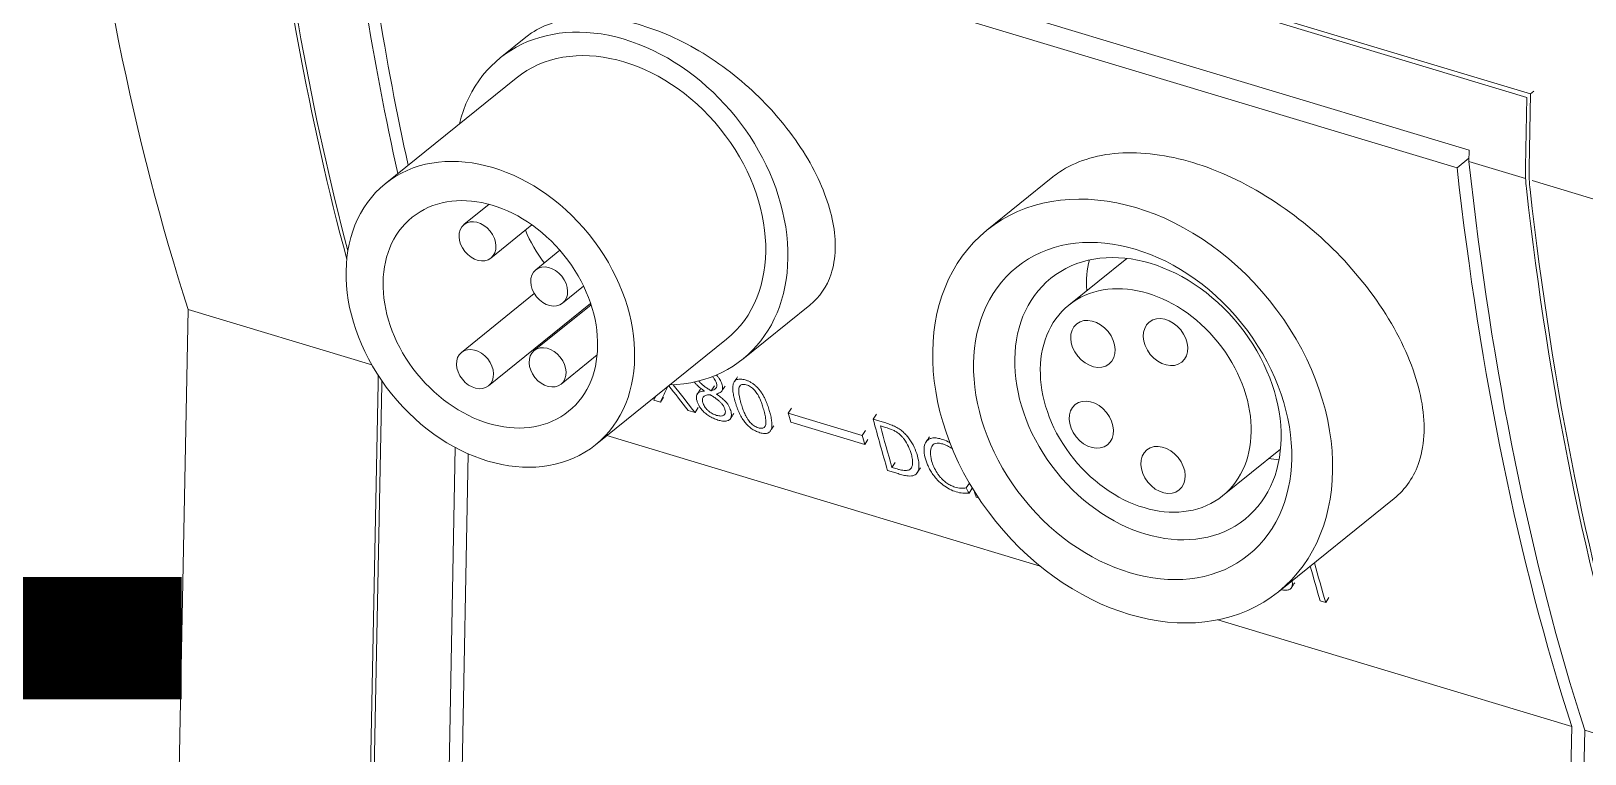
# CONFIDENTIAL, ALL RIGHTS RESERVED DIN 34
# Model space of a CAD drawing. Header units: inches. Extents: x 67578 to 72421, y -34894 to -31675.
# Drawn here: x 69205.9 to 69262.1, y -33911.5 to -33885.3 of the extents above; entities that cross this region are included whole.
import ezdxf

# ---------------------------------------------------------------- set-up
doc = ezdxf.new("R2010")
doc.units = ezdxf.units.IN
doc.header["$MEASUREMENT"] = 0
doc.linetypes.add('ACAD_ISO03W100', pattern=[30, 12, -18])
doc.layers.add('SI-TOPOLOGY-Ethernet', color=7, linetype='Continuous', lineweight=13, true_color=0x3cf000)

# ---------------------------------------------------------------- blocks, each defined once
blk = doc.blocks.new('A$C24EF5112')
at = {"color": 0, "linetype": 'Continuous', "lineweight": 0, "extrusion": (1.17636e-17, 0.017452, 0.999848)}
for p, q in [((-224.177, 93.843), (-153.278, 72.485)), ((-223.306, 92.23), (-154.033, 71.363)), ((-169.315, 81.718), (-149.648, 75.793)), ((-149.41, 76.007), (-169.309, 82.001)), ((-212.55, 79.572), (-214.169, 78.267)), ((-221.389, 70.364), (-213.152, 77.006)), ((-149.205, 76.173), (-149.41, 76.007)), ((-149.648, 75.793), (-149.733, 71.435)), ((-149.41, 76.007), (-149.501, 71.365)), ((-153.278, 72.485), (-153.291, 71.767)), ((-153.288, 71.965), (-154.033, 71.363)), ((-153.291, 71.767), (-149.724, 70.692)), ((-179.438, 70.793), (-183.58, 67.452)), ((-149.313, 70.568), (-136.671, 66.76)), ((-216.436, 67.803), (-214.859, 69.075)), ((-214.741, 65.702), (-212.164, 67.78)), ((-211.932, 64.962), (-210.413, 66.187)), ((-174.788, 65.679), (-178.426, 62.746)), ((-210.237, 62.861), (-208.918, 63.924)), ((-216.592, 59.776), (-212.017, 63.465)), ((-214.897, 57.674), (-208.479, 62.85)), ((-212.03, 59.886), (-208.452, 62.771)), ((-194.701, 62.75), (-198.916, 59.351)), ((-233.767, 62.469), (-234.546, 22.378)), ((-233.767, 62.469), (-222.236, 58.996)), ((-208.169, 53.97), (-199.933, 60.612)), ((-210.335, 57.784), (-208.068, 59.613)), ((-221.833, 57.845), (-222.369, 30.216)), ((-221.6, 57.775), (-222.131, 30.429)), ((-200.906, 57.366), (-200.7, 57.676)), ((-204.509, 56.78), (-204.094, 56.655)), ((-204.094, 56.655), (-203.891, 56.966)), ((-200.906, 57.366), (-200.871, 57.375)), ((-202.356, 56.131), (-201.919, 56)), ((-201.919, 56), (-201.716, 56.31)), ((-196.065, 55.964), (-195.859, 56.273)), ((-191.416, 54.563), (-196.065, 55.964)), ((-190.723, 55.578), (-190.515, 55.887)), ((-191.257, 53.994), (-195.906, 55.395)), ((-191.416, 54.563), (-191.21, 54.873)), ((-190.016, 55.365), (-190.723, 55.578)), ((-190.008, 55.079), (-190.274, 55.159)), ((-217.846, 9.371), (-216.983, 53.805)), ((-207.458, 54.544), (-180.224, 46.34)), ((-191.257, 53.994), (-191.052, 54.304)), ((-217.039, 8.834), (-216.172, 53.409)), ((-189.543, 52.55), (-189.34, 52.86)), ((-165.127, 53.699), (-168.765, 50.766)), ((-189.82, 52.355), (-189.162, 52.157)), ((-189.543, 52.55), (-189.224, 52.454)), ((-184.878, 51.258), (-184.678, 51.563)), ((-184.701, 50.934), (-184.498, 51.245)), ((-184.355, 51.003), (-184.348, 51.014)), ((-184.261, 50.68), (-184.102, 50.633)), ((-157.997, 50.587), (-165.258, 44.731)), ((-162.64, 44.167), (-162.287, 44.061)), ((-162.287, 44.061), (-162.084, 44.372)), ((-169.059, 42.977), (-146.827, 36.28)), ((-147.766, -12.033), (-146.827, 36.28)), ((-146.947, -11.986), (-146.014, 36.035)), ((-146.014, 36.035), (-142.545, 34.99))]:
    blk.add_line(p, q, dxfattribs=at)
at = {"color": 0, "linetype": 'Continuous', "lineweight": 0}
for centre, major_axis, ratio, start_param, end_param in [((-132.696, 222.568), (62.3, 206.82), 0.437606, 2.340584, 2.576724), ((-120.742, 218.984), (-62.3, -206.82), 0.437606, 5.486055, 5.669335), ((-120.509, 218.914), (-62.3, -206.82), 0.437606, 5.486055, 5.665071), ((-115.843, 217.491), (62.3, 206.82), 0.437606, 2.340584, 2.480333), ((-115.029, 217.246), (-62.3, -206.82), 0.437606, 5.486055, 5.616789), ((-206.543, 68.809), (-7.627, 9.458), 0.75727, 2.619278, 6.8055), ((-206.543, 68.809), (-6.61, 8.197), 0.75727, 3.141593, 6.283185), ((-45.757, 196.379), (62.3, 206.82), 0.437606, 2.344463, 2.576724), ((-44.943, 196.134), (62.3, 206.82), 0.437606, 2.340584, 2.576724), ((-145.615, 74.756), (-2.336, -7.756), 0.437606, 5.281852, 5.486055), ((-145.383, 74.686), (-2.336, -7.756), 0.437606, 5.281852, 5.486055), ((-41.399, 195.083), (-62.3, -206.82), 0.437606, 5.486055, 5.712876), ((-41.166, 195.013), (-62.3, -206.82), 0.437606, 5.486055, 5.712876), ((-206.543, 68.809), (-4.915, 6.095), 0.75727, 1.214979, 1.521146), ((-206.543, 68.809), (-4.915, 6.095), 0.75727, 2.023291, 2.034345), ((-224.578, 55.631), (1.558, 5.171), 0.437606, 5.281852, 5.389822), ((-224.345, 55.561), (1.558, 5.171), 0.437606, 5.281852, 5.326167), ((-37.751, 219.4), (-173.219, -201.204), 0.153721, 5.76638, 5.774381), ((-114.114, 240.494), (-57.754, 255.41), 0.61219, 2.221311, 2.229881), ((-113.464, 241.145), (-60.184, 256.466), 0.613698, 2.214177, 2.223729), ((-39.088, 219.288), (-171.824, -201.059), 0.156699, 5.772801, 5.774658), ((-93.068, 210.876), (-62.456, -207.337), 0.437606, 5.677628, 5.681685), ((-87.362, 209.157), (-62.456, -207.337), 0.437606, 5.668187, 5.69118), ((-86.996, 209.047), (-62.456, -207.337), 0.437606, 5.670368, 5.68898), ((-191.123, 55.16), (1.828, -0.4), 0.105465, 0.462592, 0.938503), ((-88.419, 209.475), (-62.456, -207.337), 0.437606, 5.677628, 5.681685), ((-81.802, 207.482), (-62.456, -207.337), 0.437606, 5.688849, 5.69118), ((-60.181, 200.969), (-62.456, -207.337), 0.437606, 5.675585, 5.69118), ((-59.829, 200.863), (-62.456, -207.337), 0.437606, 5.673318, 5.69118)]:
    blk.add_ellipse(centre, major_axis=major_axis, ratio=ratio, start_param=start_param, end_param=end_param, dxfattribs=at)
for centre, major_axis in [((-214.779, 62.167), (-6.61, 8.197)), ((-174.419, 56.092), (9.161, -11.36)), ((-214.779, 62.167), (-4.915, 6.095)), ((-215.588, 66.753), (-0.847, 1.051)), ((-174.419, 56.092), (7.288, -9.038)), ((-173.458, 56.866), (6.101, -7.566)), ((-211.084, 63.912), (-0.847, 1.051)), ((-173.596, 56.756), (-4.83, 5.99)), ((-176.917, 60.309), (1.017, -1.261)), ((-172.355, 60.419), (1.017, -1.261)), ((-215.744, 58.725), (-0.847, 1.051)), ((-211.183, 58.835), (-0.847, 1.051)), ((-177.016, 55.233), (1.017, -1.261)), ((-172.511, 52.392), (1.017, -1.261)), ((-198.872, 23.222), (7.288, -9.037))]:
    blk.add_ellipse(centre, major_axis=major_axis, ratio=0.75727, dxfattribs=at)
for points, knots in [([(-193.255, 67.938), (-193.471, 69.071), (-193.953, 70.374), (-195.424, 72.982), (-196.415, 74.286), (-198.547, 76.493), (-199.816, 77.55), (-202.511, 79.262), (-203.938, 79.916), (-206.558, 80.705), (-207.919, 80.891), (-210.339, 80.72), (-211.397, 80.363), (-212.313, 79.755), (-212.434, 79.666), (-212.55, 79.572)], [0.697487, 0.697487, 0.697487, 0.697487, 0.874351, 0.874351, 1.051215, 1.051215, 1.220233, 1.220233, 1.38925, 1.38925, 1.558268, 1.558268, 1.727286, 1.727286, 1.753875, 1.753875, 1.753875, 1.753875]), ([(-156.282, 56.8), (-156.541, 58.16), (-157.117, 59.726), (-158.874, 62.865), (-160.057, 64.436), (-162.607, 67.098), (-164.125, 68.373), (-167.356, 70.438), (-169.068, 71.226), (-172.214, 72.174), (-173.852, 72.395), (-176.768, 72.182), (-178.046, 71.749), (-179.153, 71.012), (-179.297, 70.905), (-179.437, 70.792)], [0.838606, 0.838606, 0.838606, 0.838606, 1.050768, 1.050768, 1.262929, 1.262929, 1.465936, 1.465936, 1.668942, 1.668942, 1.871949, 1.871949, 2.074955, 2.074955, 2.106664, 2.106664, 2.106664, 2.106664]), ([(-194.702, 62.75), (-194.096, 63.242), (-193.63, 63.907), (-193.058, 65.652), (-193.036, 66.788), (-193.255, 67.938)], [3.1457235, 3.1457235, 3.1457235, 3.1457235, 3.2965498, 3.2965498, 3.4759877, 3.4759877, 3.4759877, 3.4759877]), ([(-201.804, 57.728), (-201.854, 57.78), (-201.898, 57.832), (-201.936, 57.883), (-201.944, 57.894), (-201.952, 57.905), (-201.96, 57.916)], [0, 0, 0, 0, 0.25, 0.25, 0.25, 0.3040792, 0.3040792, 0.3040792, 0.3040792]), ([(-201.313, 57.339), (-201.36, 57.371), (-201.406, 57.402), (-201.45, 57.433), (-201.494, 57.465), (-201.536, 57.496), (-201.576, 57.527), (-201.617, 57.559), (-201.657, 57.592), (-201.695, 57.625), (-201.734, 57.659), (-201.77, 57.693), (-201.804, 57.728)], [0, 0, 0, 0, 0.25, 0.25, 0.25, 0.5, 0.5, 0.5, 0.75, 0.75, 0.75, 1, 1, 1, 1]), ([(-201.598, 57.877), (-201.559, 57.834), (-201.512, 57.791), (-201.461, 57.748), (-201.41, 57.706), (-201.354, 57.663), (-201.296, 57.621), (-201.237, 57.579), (-201.175, 57.537), (-201.11, 57.495), (-201.045, 57.452), (-200.977, 57.41), (-200.906, 57.366)], [0, 0, 0, 0, 0.25, 0.25, 0.25, 0.5, 0.5, 0.5, 0.75, 0.75, 0.75, 1, 1, 1, 1]), ([(-200.578, 57.839), (-200.591, 57.885), (-200.607, 57.931), (-200.629, 57.979), (-200.651, 58.026), (-200.679, 58.074), (-200.714, 58.122), (-200.746, 58.166), (-200.784, 58.209), (-200.829, 58.252)], [0, 0, 0, 0, 0.3333333, 0.3333333, 0.3333333, 0.6666667, 0.6666667, 0.6666667, 0.9722915, 0.9722915, 0.9722915, 0.9722915]), ([(-200.623, 57.498), (-200.584, 57.54), (-200.564, 57.591), (-200.557, 57.648), (-200.551, 57.705), (-200.559, 57.769), (-200.578, 57.839)], [0, 0, 0, 0, 0.5, 0.5, 0.5, 1, 1, 1, 1]), ([(-200.581, 58.353), (-200.555, 58.327), (-200.531, 58.302), (-200.508, 58.276), (-200.469, 58.231), (-200.433, 58.185), (-200.402, 58.139), (-200.37, 58.094), (-200.343, 58.049), (-200.32, 58.005), (-200.296, 57.96), (-200.276, 57.916), (-200.259, 57.872), (-200.242, 57.828), (-200.227, 57.784), (-200.215, 57.74)], [0.0848445, 0.0848445, 0.0848445, 0.0848445, 0.2, 0.2, 0.2, 0.4, 0.4, 0.4, 0.6, 0.6, 0.6, 0.8, 0.8, 0.8, 1, 1, 1, 1]), ([(-200.215, 57.74), (-200.185, 57.63), (-200.176, 57.534), (-200.194, 57.451), (-200.212, 57.369), (-200.257, 57.3), (-200.334, 57.251)], [0, 0, 0, 0, 0.5, 0.5, 0.5, 1, 1, 1, 1]), ([(-199.407, 56.713), (-199.426, 56.777), (-199.442, 56.839), (-199.456, 56.899), (-199.471, 56.958), (-199.483, 57.014), (-199.494, 57.068), (-199.505, 57.122), (-199.514, 57.175), (-199.522, 57.226), (-199.53, 57.277), (-199.536, 57.327), (-199.541, 57.376), (-199.545, 57.425), (-199.548, 57.474), (-199.548, 57.521), (-199.549, 57.568), (-199.547, 57.615), (-199.542, 57.66), (-199.537, 57.705), (-199.529, 57.748), (-199.517, 57.79)], [0, 0, 0, 0, 0.142857, 0.142857, 0.142857, 0.285714, 0.285714, 0.285714, 0.428571, 0.428571, 0.428571, 0.571429, 0.571429, 0.571429, 0.714286, 0.714286, 0.714286, 0.857143, 0.857143, 0.857143, 1, 1, 1, 1]), ([(-199.517, 57.79), (-199.499, 57.853), (-199.473, 57.908), (-199.435, 57.955), (-199.396, 58.003), (-199.346, 58.041), (-199.282, 58.066), (-199.218, 58.09), (-199.14, 58.101), (-199.053, 58.097), (-198.965, 58.092), (-198.867, 58.073), (-198.758, 58.041)], [0, 0, 0, 0, 0.25, 0.25, 0.25, 0.5, 0.5, 0.5, 0.75, 0.75, 0.75, 1, 1, 1, 1]), ([(-199.059, 57.706), (-199.094, 57.679), (-199.117, 57.643), (-199.135, 57.6), (-199.152, 57.556), (-199.162, 57.507), (-199.167, 57.452), (-199.172, 57.397), (-199.172, 57.337), (-199.168, 57.273), (-199.164, 57.209), (-199.155, 57.14), (-199.144, 57.068), (-199.132, 56.996), (-199.117, 56.92), (-199.099, 56.841), (-199.08, 56.763), (-199.059, 56.681), (-199.036, 56.597)], [0, 0, 0, 0, 0.166667, 0.166667, 0.166667, 0.333333, 0.333333, 0.333333, 0.5, 0.5, 0.5, 0.666667, 0.666667, 0.666667, 0.833333, 0.833333, 0.833333, 1, 1, 1, 1]), ([(-198.701, 57.739), (-198.755, 57.756), (-198.804, 57.764), (-198.849, 57.766), (-198.893, 57.768), (-198.933, 57.763), (-198.968, 57.752), (-199.003, 57.742), (-199.033, 57.726), (-199.059, 57.706)], [0, 0, 0, 0, 0.333333, 0.333333, 0.333333, 0.666667, 0.666667, 0.666667, 1, 1, 1, 1]), ([(-198.758, 58.041), (-198.699, 58.023), (-198.641, 58.002), (-198.583, 57.977), (-198.524, 57.952), (-198.466, 57.923), (-198.409, 57.891), (-198.353, 57.858), (-198.299, 57.823), (-198.246, 57.784), (-198.193, 57.745), (-198.141, 57.702), (-198.09, 57.655), (-198.039, 57.608), (-197.989, 57.557), (-197.941, 57.502), (-197.893, 57.448), (-197.847, 57.39), (-197.803, 57.328), (-197.758, 57.267), (-197.715, 57.202), (-197.675, 57.135), (-197.635, 57.068), (-197.597, 56.999), (-197.562, 56.931), (-197.528, 56.863), (-197.497, 56.796), (-197.468, 56.731), (-197.44, 56.667), (-197.415, 56.604), (-197.392, 56.544), (-197.369, 56.485), (-197.348, 56.427), (-197.329, 56.371), (-197.31, 56.316), (-197.293, 56.262), (-197.277, 56.209), (-197.261, 56.157), (-197.246, 56.105), (-197.232, 56.055)], [0, 0, 0, 0, 0.076923, 0.076923, 0.076923, 0.153846, 0.153846, 0.153846, 0.230769, 0.230769, 0.230769, 0.307692, 0.307692, 0.307692, 0.384615, 0.384615, 0.384615, 0.461538, 0.461538, 0.461538, 0.538462, 0.538462, 0.538462, 0.615385, 0.615385, 0.615385, 0.692308, 0.692308, 0.692308, 0.769231, 0.769231, 0.769231, 0.846154, 0.846154, 0.846154, 0.923077, 0.923077, 0.923077, 1, 1, 1, 1]), ([(-198.029, 57.201), (-198.082, 57.28), (-198.138, 57.353), (-198.206, 57.424), (-198.273, 57.494), (-198.35, 57.561), (-198.434, 57.615), (-198.517, 57.669), (-198.606, 57.711), (-198.701, 57.739)], [0, 0, 0, 0, 0.333333, 0.333333, 0.333333, 0.666667, 0.666667, 0.666667, 1, 1, 1, 1]), ([(-201.793, 56.713), (-201.83, 56.84), (-201.843, 56.95), (-201.823, 57.045), (-201.803, 57.139), (-201.749, 57.218), (-201.664, 57.268), (-201.578, 57.318), (-201.461, 57.339), (-201.313, 57.339)], [0, 0, 0, 0, 0.333333, 0.333333, 0.333333, 0.666667, 0.666667, 0.666667, 1, 1, 1, 1]), ([(-201.308, 55.981), (-201.38, 56.044), (-201.442, 56.107), (-201.496, 56.171), (-201.55, 56.234), (-201.596, 56.297), (-201.635, 56.359), (-201.674, 56.421), (-201.705, 56.481), (-201.731, 56.54), (-201.757, 56.599), (-201.777, 56.656), (-201.793, 56.713)], [0, 0, 0, 0, 0.25, 0.25, 0.25, 0.5, 0.5, 0.5, 0.75, 0.75, 0.75, 1, 1, 1, 1]), ([(-200.956, 57.113), (-201.047, 57.113), (-201.128, 57.105), (-201.199, 57.086), (-201.27, 57.067), (-201.331, 57.038), (-201.374, 56.995), (-201.417, 56.953), (-201.442, 56.899), (-201.451, 56.836), (-201.459, 56.772), (-201.451, 56.7), (-201.428, 56.617)], [0, 0, 0, 0, 0.25, 0.25, 0.25, 0.5, 0.5, 0.5, 0.75, 0.75, 0.75, 1, 1, 1, 1]), ([(-200.871, 57.375), (-200.819, 57.388), (-200.771, 57.403), (-200.73, 57.424), (-200.688, 57.444), (-200.652, 57.468), (-200.623, 57.498)], [0, 0, 0, 0, 0.5, 0.5, 0.5, 1, 1, 1, 1]), ([(-200.232, 56.543), (-200.266, 56.585), (-200.307, 56.626), (-200.353, 56.669), (-200.4, 56.712), (-200.452, 56.756), (-200.507, 56.799), (-200.563, 56.843), (-200.621, 56.887), (-200.684, 56.931)], [0, 0, 0, 0, 0.333333, 0.333333, 0.333333, 0.666667, 0.666667, 0.666667, 1, 1, 1, 1]), ([(-200.587, 57.16), (-200.536, 57.172), (-200.485, 57.186), (-200.396, 57.218), (-200.362, 57.234), (-200.334, 57.251)], [-0.01368392, -0.01368392, -0.01368392, -0.01368392, -0.00653959, -0.00653959, -0.000001, -0.000001, -0.000001, -0.000001]), ([(-200.087, 56.773), (-200.156, 56.84), (-200.232, 56.903), (-200.399, 57.033), (-200.492, 57.098), (-200.587, 57.16)], [-0.023715, -0.023715, -0.023715, -0.023715, -0.01256003, -0.01256003, -0.000001, -0.000001, -0.000001, -0.000001]), ([(-200.087, 56.773), (-200.027, 56.715), (-199.975, 56.658), (-199.93, 56.601), (-199.885, 56.543), (-199.846, 56.486), (-199.814, 56.431), (-199.781, 56.376), (-199.754, 56.322), (-199.732, 56.27), (-199.71, 56.217), (-199.692, 56.166), (-199.677, 56.115)], [0, 0, 0, 0, 0.25, 0.25, 0.25, 0.5, 0.5, 0.5, 0.75, 0.75, 0.75, 1, 1, 1, 1]), ([(-198.947, 55.616), (-198.988, 55.679), (-199.024, 55.742), (-199.057, 55.805), (-199.091, 55.868), (-199.121, 55.93), (-199.149, 55.992), (-199.178, 56.054), (-199.204, 56.115), (-199.228, 56.176), (-199.252, 56.237), (-199.275, 56.297), (-199.296, 56.357), (-199.317, 56.417), (-199.337, 56.477), (-199.355, 56.536), (-199.374, 56.595), (-199.391, 56.654), (-199.407, 56.713)], [0, 0, 0, 0, 0.166667, 0.166667, 0.166667, 0.333333, 0.333333, 0.333333, 0.5, 0.5, 0.5, 0.666667, 0.666667, 0.666667, 0.833333, 0.833333, 0.833333, 1, 1, 1, 1]), ([(-197.603, 56.169), (-197.619, 56.227), (-197.635, 56.282), (-197.651, 56.335), (-197.667, 56.388), (-197.684, 56.438), (-197.7, 56.487), (-197.716, 56.536), (-197.733, 56.584), (-197.751, 56.631), (-197.768, 56.678), (-197.786, 56.724), (-197.806, 56.771), (-197.825, 56.817), (-197.846, 56.864), (-197.868, 56.912), (-197.89, 56.959), (-197.914, 57.006), (-197.94, 57.055), (-197.967, 57.103), (-197.996, 57.151), (-198.029, 57.201)], [0, 0, 0, 0, 0.142857, 0.142857, 0.142857, 0.285714, 0.285714, 0.285714, 0.428571, 0.428571, 0.428571, 0.571429, 0.571429, 0.571429, 0.714286, 0.714286, 0.714286, 0.857143, 0.857143, 0.857143, 1, 1, 1, 1]), ([(-157.997, 50.588), (-157.276, 51.173), (-156.723, 51.966), (-156.044, 54.054), (-156.018, 55.417), (-156.282, 56.8)], [3.779364, 3.779364, 3.779364, 3.779364, 3.9606126, 3.9606126, 4.1764905, 4.1764905, 4.1764905, 4.1764905]), ([(-201.428, 56.617), (-201.416, 56.576), (-201.401, 56.536), (-201.383, 56.495), (-201.365, 56.454), (-201.343, 56.413), (-201.317, 56.372), (-201.291, 56.33), (-201.261, 56.288), (-201.226, 56.248), (-201.191, 56.207), (-201.152, 56.167), (-201.108, 56.128)], [0, 0, 0, 0, 0.25, 0.25, 0.25, 0.5, 0.5, 0.5, 0.75, 0.75, 0.75, 1, 1, 1, 1]), ([(-200.481, 55.525), (-200.578, 55.555), (-200.672, 55.589), (-200.767, 55.632), (-200.862, 55.675), (-200.957, 55.726), (-201.048, 55.784), (-201.139, 55.842), (-201.225, 55.908), (-201.308, 55.981)], [0, 0, 0, 0, 0.333333, 0.333333, 0.333333, 0.666667, 0.666667, 0.666667, 1, 1, 1, 1]), ([(-201.108, 56.128), (-201.024, 56.053), (-200.935, 55.99), (-200.844, 55.939), (-200.753, 55.888), (-200.659, 55.849), (-200.562, 55.819)], [0, 0, 0, 0, 0.5, 0.5, 0.5, 1, 1, 1, 1]), ([(-200.109, 55.833), (-200.133, 55.816), (-200.161, 55.802), (-200.225, 55.784), (-200.259, 55.778), (-200.336, 55.776), (-200.377, 55.779), (-200.466, 55.793), (-200.513, 55.805), (-200.562, 55.819)], [-0.02435425, -0.02435425, -0.02435425, -0.02435425, -0.01817017, -0.01817017, -0.01224468, -0.01224468, -0.00626424, -0.00626424, -0.000001, -0.000001, -0.000001, -0.000001]), ([(-200.232, 56.543), (-200.183, 56.484), (-200.143, 56.426), (-200.077, 56.305), (-200.053, 56.245), (-200.036, 56.186)], [-0.01952528, -0.01952528, -0.01952528, -0.01952528, -0.01007693, -0.01007693, -0.000001, -0.000001, -0.000001, -0.000001]), ([(-200.109, 55.833), (-200.073, 55.858), (-200.048, 55.889), (-200.033, 55.926), (-200.017, 55.962), (-200.011, 56.004), (-200.012, 56.047), (-200.014, 56.091), (-200.022, 56.138), (-200.036, 56.186)], [0, 0, 0, 0, 0.333333, 0.333333, 0.333333, 0.666667, 0.666667, 0.666667, 1, 1, 1, 1]), ([(-199.677, 56.115), (-199.662, 56.063), (-199.651, 56.013), (-199.644, 55.966), (-199.636, 55.918), (-199.633, 55.873), (-199.634, 55.83), (-199.635, 55.788), (-199.64, 55.748), (-199.65, 55.711), (-199.661, 55.674), (-199.677, 55.639), (-199.698, 55.609), (-199.72, 55.578), (-199.746, 55.552), (-199.779, 55.53)], [0, 0, 0, 0, 0.2, 0.2, 0.2, 0.4, 0.4, 0.4, 0.6, 0.6, 0.6, 0.8, 0.8, 0.8, 1, 1, 1, 1]), ([(-199.036, 56.597), (-199.02, 56.539), (-199.003, 56.483), (-198.987, 56.43), (-198.97, 56.377), (-198.954, 56.327), (-198.937, 56.278), (-198.921, 56.229), (-198.904, 56.182), (-198.886, 56.135), (-198.868, 56.088), (-198.85, 56.042), (-198.83, 55.995), (-198.81, 55.949), (-198.789, 55.902), (-198.767, 55.855), (-198.744, 55.808), (-198.72, 55.76), (-198.693, 55.713), (-198.666, 55.665), (-198.637, 55.617), (-198.604, 55.568)], [0, 0, 0, 0, 0.142857, 0.142857, 0.142857, 0.285714, 0.285714, 0.285714, 0.428571, 0.428571, 0.428571, 0.571429, 0.571429, 0.571429, 0.714286, 0.714286, 0.714286, 0.857143, 0.857143, 0.857143, 1, 1, 1, 1]), ([(-197.466, 55.285), (-197.459, 55.339), (-197.458, 55.395), (-197.461, 55.453), (-197.464, 55.511), (-197.471, 55.57), (-197.48, 55.629), (-197.489, 55.689), (-197.5, 55.749), (-197.513, 55.809), (-197.525, 55.868), (-197.539, 55.928), (-197.555, 55.989), (-197.57, 56.049), (-197.586, 56.109), (-197.603, 56.169)], [0, 0, 0, 0, 0.2, 0.2, 0.2, 0.4, 0.4, 0.4, 0.6, 0.6, 0.6, 0.8, 0.8, 0.8, 1, 1, 1, 1]), ([(-197.232, 56.055), (-197.213, 55.99), (-197.197, 55.928), (-197.182, 55.869), (-197.168, 55.809), (-197.155, 55.753), (-197.144, 55.699), (-197.133, 55.644), (-197.123, 55.592), (-197.115, 55.541), (-197.107, 55.49), (-197.1, 55.44), (-197.096, 55.391), (-197.091, 55.343), (-197.088, 55.295), (-197.087, 55.248), (-197.086, 55.201), (-197.087, 55.155), (-197.092, 55.11), (-197.096, 55.066), (-197.103, 55.023), (-197.115, 54.982)], [0, 0, 0, 0, 0.142857, 0.142857, 0.142857, 0.285714, 0.285714, 0.285714, 0.428571, 0.428571, 0.428571, 0.571429, 0.571429, 0.571429, 0.714286, 0.714286, 0.714286, 0.857143, 0.857143, 0.857143, 1, 1, 1, 1]), ([(-199.779, 55.53), (-199.83, 55.495), (-199.89, 55.472), (-199.961, 55.462), (-200.032, 55.451), (-200.114, 55.452), (-200.202, 55.463), (-200.289, 55.474), (-200.382, 55.495), (-200.481, 55.525)], [0, 0, 0, 0, 0.333333, 0.333333, 0.333333, 0.666667, 0.666667, 0.666667, 1, 1, 1, 1]), ([(-197.845, 54.731), (-197.943, 54.761), (-198.037, 54.798), (-198.128, 54.843), (-198.218, 54.888), (-198.306, 54.942), (-198.386, 55.001), (-198.467, 55.06), (-198.541, 55.124), (-198.609, 55.191), (-198.678, 55.259), (-198.739, 55.33), (-198.795, 55.401), (-198.851, 55.472), (-198.901, 55.543), (-198.947, 55.616)], [0, 0, 0, 0, 0.2, 0.2, 0.2, 0.4, 0.4, 0.4, 0.6, 0.6, 0.6, 0.8, 0.8, 0.8, 1, 1, 1, 1]), ([(-198.604, 55.568), (-198.55, 55.49), (-198.494, 55.418), (-198.427, 55.349), (-198.361, 55.28), (-198.284, 55.214), (-198.201, 55.16), (-198.118, 55.106), (-198.029, 55.065), (-197.934, 55.036)], [0, 0, 0, 0, 0.333333, 0.333333, 0.333333, 0.666667, 0.666667, 0.666667, 1, 1, 1, 1]), ([(-197.934, 55.036), (-197.899, 55.025), (-197.864, 55.017), (-197.831, 55.012), (-197.797, 55.006), (-197.764, 55.004), (-197.733, 55.005), (-197.702, 55.006), (-197.674, 55.011), (-197.648, 55.02), (-197.622, 55.029), (-197.598, 55.041), (-197.578, 55.057), (-197.558, 55.072), (-197.541, 55.091), (-197.526, 55.114), (-197.511, 55.136), (-197.498, 55.162), (-197.489, 55.19), (-197.479, 55.219), (-197.471, 55.251), (-197.466, 55.285)], [0, 0, 0, 0, 0.142857, 0.142857, 0.142857, 0.285714, 0.285714, 0.285714, 0.428571, 0.428571, 0.428571, 0.571429, 0.571429, 0.571429, 0.714286, 0.714286, 0.714286, 0.857143, 0.857143, 0.857143, 1, 1, 1, 1]), ([(-197.115, 54.982), (-197.132, 54.921), (-197.156, 54.867), (-197.192, 54.82), (-197.227, 54.774), (-197.274, 54.735), (-197.335, 54.71), (-197.396, 54.685), (-197.47, 54.674), (-197.556, 54.677), (-197.641, 54.681), (-197.737, 54.699), (-197.845, 54.731)], [0, 0, 0, 0, 0.25, 0.25, 0.25, 0.5, 0.5, 0.5, 0.75, 0.75, 0.75, 1, 1, 1, 1]), ([(-190.016, 55.365), (-189.905, 55.332), (-189.792, 55.295), (-189.586, 55.219), (-189.488, 55.179), (-189.393, 55.135)], [-0.0264041, -0.0264041, -0.0264041, -0.0264041, -0.01206544, -0.01206544, -0.000001, -0.000001, -0.000001, -0.000001]), ([(-188.779, 54.315), (-188.82, 54.371), (-188.863, 54.425), (-188.911, 54.478), (-188.959, 54.531), (-189.012, 54.583), (-189.07, 54.633), (-189.128, 54.683), (-189.191, 54.731), (-189.258, 54.774), (-189.325, 54.816), (-189.394, 54.854), (-189.468, 54.888)], [0, 0, 0, 0, 0.25, 0.25, 0.25, 0.5, 0.5, 0.5, 0.75, 0.75, 0.75, 1, 1, 1, 1]), ([(-188.458, 54.353), (-188.512, 54.427), (-188.57, 54.499), (-188.634, 54.571), (-188.698, 54.642), (-188.768, 54.713), (-188.846, 54.781), (-188.924, 54.849), (-189.01, 54.914), (-189.101, 54.974), (-189.192, 55.034), (-189.289, 55.088), (-189.393, 55.135)], [0, 0, 0, 0, 0.25, 0.25, 0.25, 0.5, 0.5, 0.5, 0.75, 0.75, 0.75, 1, 1, 1, 1]), ([(-188.326, 53.366), (-188.373, 53.534), (-188.432, 53.696), (-188.506, 53.854), (-188.58, 54.012), (-188.67, 54.166), (-188.779, 54.315)], [0, 0, 0, 0, 0.5, 0.5, 0.5, 1, 1, 1, 1]), ([(-187.944, 53.274), (-187.998, 53.464), (-188.064, 53.647), (-188.149, 53.827), (-188.233, 54.007), (-188.335, 54.182), (-188.458, 54.353)], [0, 0, 0, 0, 0.5, 0.5, 0.5, 1, 1, 1, 1]), ([(-187.439, 53.083), (-187.487, 53.252), (-187.515, 53.408), (-187.524, 53.55), (-187.534, 53.693), (-187.523, 53.823), (-187.492, 53.938)], [0, 0, 0, 0, 0.5, 0.5, 0.5, 1, 1, 1, 1]), ([(-187.492, 53.938), (-187.478, 53.99), (-187.46, 54.039), (-187.437, 54.085), (-187.414, 54.131), (-187.386, 54.175), (-187.351, 54.214), (-187.316, 54.253), (-187.275, 54.289), (-187.224, 54.318), (-187.174, 54.348), (-187.115, 54.371), (-187.046, 54.386)], [0, 0, 0, 0, 0.25, 0.25, 0.25, 0.5, 0.5, 0.5, 0.75, 0.75, 0.75, 1, 1, 1, 1]), ([(-187.044, 53.856), (-187.1, 53.746), (-187.128, 53.616), (-187.129, 53.467), (-187.129, 53.318), (-187.103, 53.15), (-187.051, 52.964)], [0, 0, 0, 0, 0.5, 0.5, 0.5, 1, 1, 1, 1]), ([(-187.046, 54.386), (-186.962, 54.404), (-186.87, 54.407), (-186.77, 54.398), (-186.669, 54.389), (-186.561, 54.367), (-186.445, 54.332)], [0, 0, 0, 0, 0.5, 0.5, 0.5, 1, 1, 1, 1]), ([(-186.355, 54.02), (-186.446, 54.048), (-186.529, 54.064), (-186.604, 54.07), (-186.679, 54.075), (-186.747, 54.07), (-186.804, 54.054), (-186.862, 54.038), (-186.911, 54.012), (-186.95, 53.978), (-186.99, 53.944), (-187.02, 53.903), (-187.044, 53.856)], [0, 0, 0, 0, 0.25, 0.25, 0.25, 0.5, 0.5, 0.5, 0.75, 0.75, 0.75, 1, 1, 1, 1]), ([(-185.898, 54.094), (-185.937, 54.115), (-185.976, 54.136), (-186.159, 54.229), (-186.303, 54.289), (-186.445, 54.332)], [-0.02327919, -0.02327919, -0.02327919, -0.02327919, -0.01828823, -0.01828823, -0.000001, -0.000001, -0.000001, -0.000001]), ([(-185.749, 53.724), (-185.753, 53.726), (-185.757, 53.729), (-185.761, 53.731), (-185.823, 53.77), (-185.885, 53.808), (-185.95, 53.843), (-186.015, 53.879), (-186.081, 53.912), (-186.149, 53.943), (-186.217, 53.973), (-186.285, 53.999), (-186.355, 54.02)], [0.2348506, 0.2348506, 0.2348506, 0.2348506, 0.25, 0.25, 0.25, 0.5, 0.5, 0.5, 0.75, 0.75, 0.75, 1, 1, 1, 1]), ([(-188.445, 52.407), (-188.417, 52.422), (-188.394, 52.44), (-188.374, 52.461), (-188.354, 52.482), (-188.337, 52.504), (-188.322, 52.529), (-188.308, 52.553), (-188.296, 52.579), (-188.286, 52.606), (-188.277, 52.633), (-188.269, 52.661), (-188.263, 52.691), (-188.257, 52.721), (-188.253, 52.752), (-188.25, 52.785)], [0, 0, 0, 0, 0.2, 0.2, 0.2, 0.4, 0.4, 0.4, 0.6, 0.6, 0.6, 0.8, 0.8, 0.8, 1, 1, 1, 1]), ([(-188.25, 52.785), (-188.242, 52.867), (-188.246, 52.958), (-188.259, 53.055), (-188.272, 53.152), (-188.295, 53.256), (-188.326, 53.366)], [0, 0, 0, 0, 0.5, 0.5, 0.5, 1, 1, 1, 1]), ([(-187.886, 52.363), (-187.849, 52.48), (-187.838, 52.616), (-187.849, 52.769), (-187.86, 52.921), (-187.893, 53.09), (-187.944, 53.274)], [0, 0, 0, 0, 0.5, 0.5, 0.5, 1, 1, 1, 1]), ([(-186.672, 51.752), (-186.763, 51.847), (-186.843, 51.941), (-186.914, 52.034), (-186.986, 52.128), (-187.049, 52.22), (-187.104, 52.311), (-187.159, 52.401), (-187.207, 52.49), (-187.249, 52.577), (-187.29, 52.664), (-187.327, 52.749), (-187.358, 52.833), (-187.39, 52.918), (-187.416, 53.001), (-187.439, 53.083)], [0, 0, 0, 0, 0.2, 0.2, 0.2, 0.4, 0.4, 0.4, 0.6, 0.6, 0.6, 0.8, 0.8, 0.8, 1, 1, 1, 1]), ([(-186.707, 52.21), (-186.786, 52.332), (-186.854, 52.456), (-186.911, 52.581), (-186.968, 52.707), (-187.014, 52.834), (-187.051, 52.964)], [0, 0, 0, 0, 0.5, 0.5, 0.5, 1, 1, 1, 1]), ([(-189.224, 52.454), (-189.159, 52.434), (-189.095, 52.417), (-189.035, 52.403), (-188.974, 52.388), (-188.916, 52.377), (-188.861, 52.369), (-188.805, 52.361), (-188.752, 52.356), (-188.702, 52.355), (-188.651, 52.354), (-188.603, 52.358), (-188.56, 52.366), (-188.516, 52.375), (-188.478, 52.388), (-188.445, 52.407)], [0, 0, 0, 0, 0.2, 0.2, 0.2, 0.4, 0.4, 0.4, 0.6, 0.6, 0.6, 0.8, 0.8, 0.8, 1, 1, 1, 1]), ([(-189.162, 52.157), (-189.108, 52.141), (-189.055, 52.125), (-189.001, 52.11), (-188.948, 52.096), (-188.895, 52.082), (-188.842, 52.069), (-188.789, 52.057), (-188.736, 52.045), (-188.685, 52.035), (-188.633, 52.026), (-188.582, 52.017), (-188.532, 52.012)], [0, 0, 0, 0, 0.25, 0.25, 0.25, 0.5, 0.5, 0.5, 0.75, 0.75, 0.75, 1, 1, 1, 1]), ([(-188.532, 52.012), (-188.453, 52.003), (-188.382, 52.003), (-188.319, 52.01), (-188.255, 52.017), (-188.199, 52.032), (-188.151, 52.053), (-188.102, 52.073), (-188.062, 52.1), (-188.027, 52.131), (-187.993, 52.163), (-187.965, 52.198), (-187.942, 52.237), (-187.918, 52.276), (-187.9, 52.318), (-187.886, 52.363)], [0, 0, 0, 0, 0.2, 0.2, 0.2, 0.4, 0.4, 0.4, 0.6, 0.6, 0.6, 0.8, 0.8, 0.8, 1, 1, 1, 1]), ([(-186.103, 51.568), (-186.173, 51.618), (-186.237, 51.67), (-186.296, 51.723), (-186.355, 51.776), (-186.409, 51.83), (-186.459, 51.884), (-186.508, 51.939), (-186.552, 51.993), (-186.593, 52.047), (-186.634, 52.101), (-186.672, 52.155), (-186.707, 52.21)], [0, 0, 0, 0, 0.25, 0.25, 0.25, 0.5, 0.5, 0.5, 0.75, 0.75, 0.75, 1, 1, 1, 1]), ([(-185.499, 51.012), (-185.644, 51.056), (-185.783, 51.111), (-185.922, 51.183), (-186.06, 51.254), (-186.197, 51.341), (-186.323, 51.437), (-186.449, 51.533), (-186.563, 51.637), (-186.672, 51.752)], [0, 0, 0, 0, 0.333333, 0.333333, 0.333333, 0.666667, 0.666667, 0.666667, 1, 1, 1, 1]), ([(-185.586, 51.316), (-185.673, 51.343), (-185.758, 51.375), (-185.845, 51.416), (-185.931, 51.458), (-186.018, 51.508), (-186.103, 51.568)], [0, 0, 0, 0, 0.5, 0.5, 0.5, 1, 1, 1, 1]), ([(-185.586, 51.316), (-185.458, 51.278), (-185.337, 51.255), (-185.098, 51.235), (-184.983, 51.241), (-184.878, 51.258)], [-0.03449853, -0.03449853, -0.03449853, -0.03449853, -0.01803912, -0.01803912, -0.00000115, -0.00000115, -0.00000115, -0.00000115]), ([(-184.701, 50.934), (-184.83, 50.921), (-184.96, 50.92), (-185.092, 50.932), (-185.225, 50.945), (-185.361, 50.971), (-185.499, 51.012)], [0, 0, 0, 0, 0.5, 0.5, 0.5, 1, 1, 1, 1]), ([(-164.405, 45.419), (-164.4, 45.394), (-164.395, 45.37), (-164.391, 45.346), (-164.384, 45.299), (-164.38, 45.254), (-164.381, 45.211), (-164.382, 45.169), (-164.387, 45.129), (-164.398, 45.092), (-164.409, 45.055), (-164.424, 45.02), (-164.446, 44.99), (-164.467, 44.959), (-164.494, 44.933), (-164.527, 44.911)], [0.1003829, 0.1003829, 0.1003829, 0.1003829, 0.2, 0.2, 0.2, 0.4, 0.4, 0.4, 0.6, 0.6, 0.6, 0.8, 0.8, 0.8, 1, 1, 1, 1]), ([(-164.527, 44.911), (-164.577, 44.876), (-164.637, 44.853), (-164.709, 44.843), (-164.78, 44.832), (-164.862, 44.832), (-164.95, 44.844), (-164.994, 44.849), (-165.04, 44.858), (-165.088, 44.869)], [0, 0, 0, 0, 0.3333333, 0.3333333, 0.3333333, 0.6666667, 0.6666667, 0.6666667, 0.8369003, 0.8369003, 0.8369003, 0.8369003])]:
    blk.add_open_spline(points, degree=3, knots=knots, dxfattribs=at)
for points in [[(-177.295, 63.657), (-177.362, 64.329), (-177.312, 64.99), (-177.13, 65.58)], [(-201.68, 57.981), (-201.657, 57.947), (-201.63, 57.912), (-201.598, 57.877)], [(-200.033, 57.652), (-200.102, 57.549), (-200.171, 57.445), (-200.24, 57.342)], [(-199.455, 57.927), (-199.387, 58.03), (-199.318, 58.133), (-199.249, 58.235)], [(-201.774, 57.164), (-201.705, 57.267), (-201.637, 57.371), (-201.569, 57.474)], [(-200.874, 57.06), (-200.89, 57.07), (-200.919, 57.09), (-200.944, 57.106), (-200.956, 57.113)], [(-200.684, 56.931), (-200.714, 56.953), (-200.777, 56.995), (-200.841, 57.038), (-200.874, 57.06)], [(-199.489, 55.928), (-199.557, 55.824), (-199.625, 55.72), (-199.693, 55.617)], [(-196.971, 55.155), (-197.039, 55.051), (-197.107, 54.948), (-197.175, 54.844)], [(-187.397, 54.155), (-187.328, 54.258), (-187.259, 54.36), (-187.19, 54.463)], [(-165.224, 53.028), (-165.435, 53.045), (-165.651, 53.071), (-165.869, 53.104)], [(-187.749, 52.53), (-187.817, 52.426), (-187.885, 52.322), (-187.953, 52.219)], [(-184.878, 51.258), (-184.819, 51.15), (-184.76, 51.042), (-184.701, 50.934)], [(-184.355, 51.003), (-184.352, 51.006), (-184.349, 51.008), (-184.346, 51.011)], [(-164.237, 45.309), (-164.305, 45.205), (-164.372, 45.101), (-164.44, 44.998)]]:
    blk.add_open_spline(points, degree=3, dxfattribs=at)

msp = doc.modelspace()

# ---------------------------------------------------------------- linework, layer by layer
at = {"layer": 'SI-TOPOLOGY-Ethernet', "linetype": 'ACAD_ISO03W100', "ltscale": 0.01, "const_width": 4.419, "flags": 128}
msp.add_lwpolyline([(69211.317, -33907.307), (69145.804, -33907.307), (69145.804, -34080.528), (69458.828, -34080.528), (69458.828, -33434.931), (69602.227, -33434.931), (69602.227, -33353.523)], dxfattribs=at)

# ---------------------------------------------------------------- block references
at = {"xscale": 0.5760000000000001, "yscale": 0.5760000000000001, "zscale": 0.5760000000000001}
msp.add_blockref('A$C24EF5112', (69346.197, -33931.397), dxfattribs=at)

doc.saveas('drawing.dxf')
